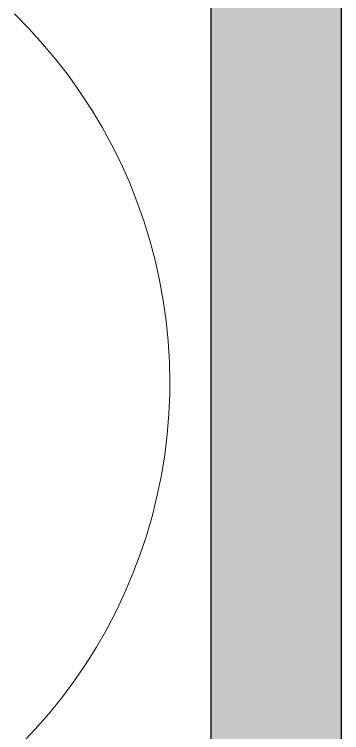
# Model space of a CAD drawing. Header units: millimetres. Extents: x 155927 to 295199, y -4084 to 97293.
# Drawn here: x 206372 to 206627, y 12033 to 12593 of the extents above; entities that cross this region are included whole.
import ezdxf

# ---------------------------------------------------------------- set-up
doc = ezdxf.new("R2010")
doc.units = ezdxf.units.MM
doc.header["$MEASUREMENT"] = 0
for name, color, linetype, lineweight in [('A-WALL-PATT', 7, 'CONTINUOUS', 9), ('I-FURN', 8, 'CONTINUOUS', 9), ('I-WALL', 7, 'CONTINUOUS', 9)]:
    doc.layers.add(name, color=color, linetype=linetype, lineweight=lineweight)

msp = doc.modelspace()

# ---------------------------------------------------------------- hatches: boundary and pattern name
at = {"layer": 'A-WALL-PATT'}
msp.add_hatch(color=256, dxfattribs=at).paths.add_polyline_path([(206626.83, 9369.61), (206626.83, 13505.61), (206524.83, 13505.61), (206524.83, 9369.61)], flags=0)

# ---------------------------------------------------------------- linework, layer by layer
at = {"layer": 'I-FURN'}
for p, q in [((206382.77, 12581.61), (206371.51, 12592.98)), ((206393.55, 12569.8), (206382.77, 12581.61)), ((206403.86, 12557.56), (206393.55, 12569.8)), ((206413.67, 12544.92), (206403.86, 12557.56)), ((206422.97, 12531.9), (206413.67, 12544.92)), ((206431.73, 12518.52), (206422.97, 12531.9)), ((206439.96, 12504.79), (206431.73, 12518.52)), ((206447.63, 12490.75), (206439.96, 12504.79)), ((206454.73, 12476.42), (206447.63, 12490.75)), ((206461.26, 12461.81), (206454.73, 12476.42)), ((206467.19, 12446.95), (206461.26, 12461.81)), ((206472.53, 12431.87), (206467.19, 12446.95)), ((206477.25, 12416.58), (206472.53, 12431.87)), ((206481.37, 12401.12), (206477.25, 12416.58)), ((206484.86, 12385.51), (206481.37, 12401.12)), ((206487.72, 12369.77), (206484.86, 12385.51)), ((206489.96, 12353.93), (206487.72, 12369.77)), ((206491.55, 12338.01), (206489.96, 12353.93)), ((206492.51, 12322.04), (206491.55, 12338.01)), ((206492.83, 12306.04), (206492.51, 12322.04)), ((206492.74, 12297.41), (206492.83, 12306.04)), ((206492.07, 12281.42), (206492.74, 12297.41)), ((206490.77, 12265.47), (206492.07, 12281.42)), ((206488.83, 12249.59), (206490.77, 12265.47)), ((206486.25, 12233.8), (206488.83, 12249.59)), ((206483.05, 12218.13), (206486.25, 12233.8)), ((206479.22, 12202.59), (206483.05, 12218.13)), ((206474.78, 12187.22), (206479.22, 12202.59)), ((206469.72, 12172.05), (206474.78, 12187.22)), ((206464.06, 12157.08), (206469.72, 12172.05)), ((206457.81, 12142.36), (206464.06, 12157.08)), ((206450.97, 12127.89), (206457.81, 12142.36)), ((206443.56, 12113.71), (206450.97, 12127.89)), ((206435.59, 12099.84), (206443.56, 12113.71)), ((206427.07, 12086.3), (206435.59, 12099.84)), ((206418.01, 12073.11), (206427.07, 12086.3)), ((206408.44, 12060.29), (206418.01, 12073.11)), ((206398.36, 12047.87), (206408.44, 12060.29)), ((206387.79, 12035.86), (206398.36, 12047.87)), ((206376.75, 12024.28), (206387.79, 12035.86))]:
    msp.add_line(p, q, dxfattribs=at)
at = {"layer": 'I-WALL', "lineweight": 30}
for p, q in [((206524.83, 13505.61), (206524.83, 9369.61)), ((206626.83, 9369.61), (206626.83, 13505.61))]:
    msp.add_line(p, q, dxfattribs=at)

doc.saveas('drawing.dxf')
